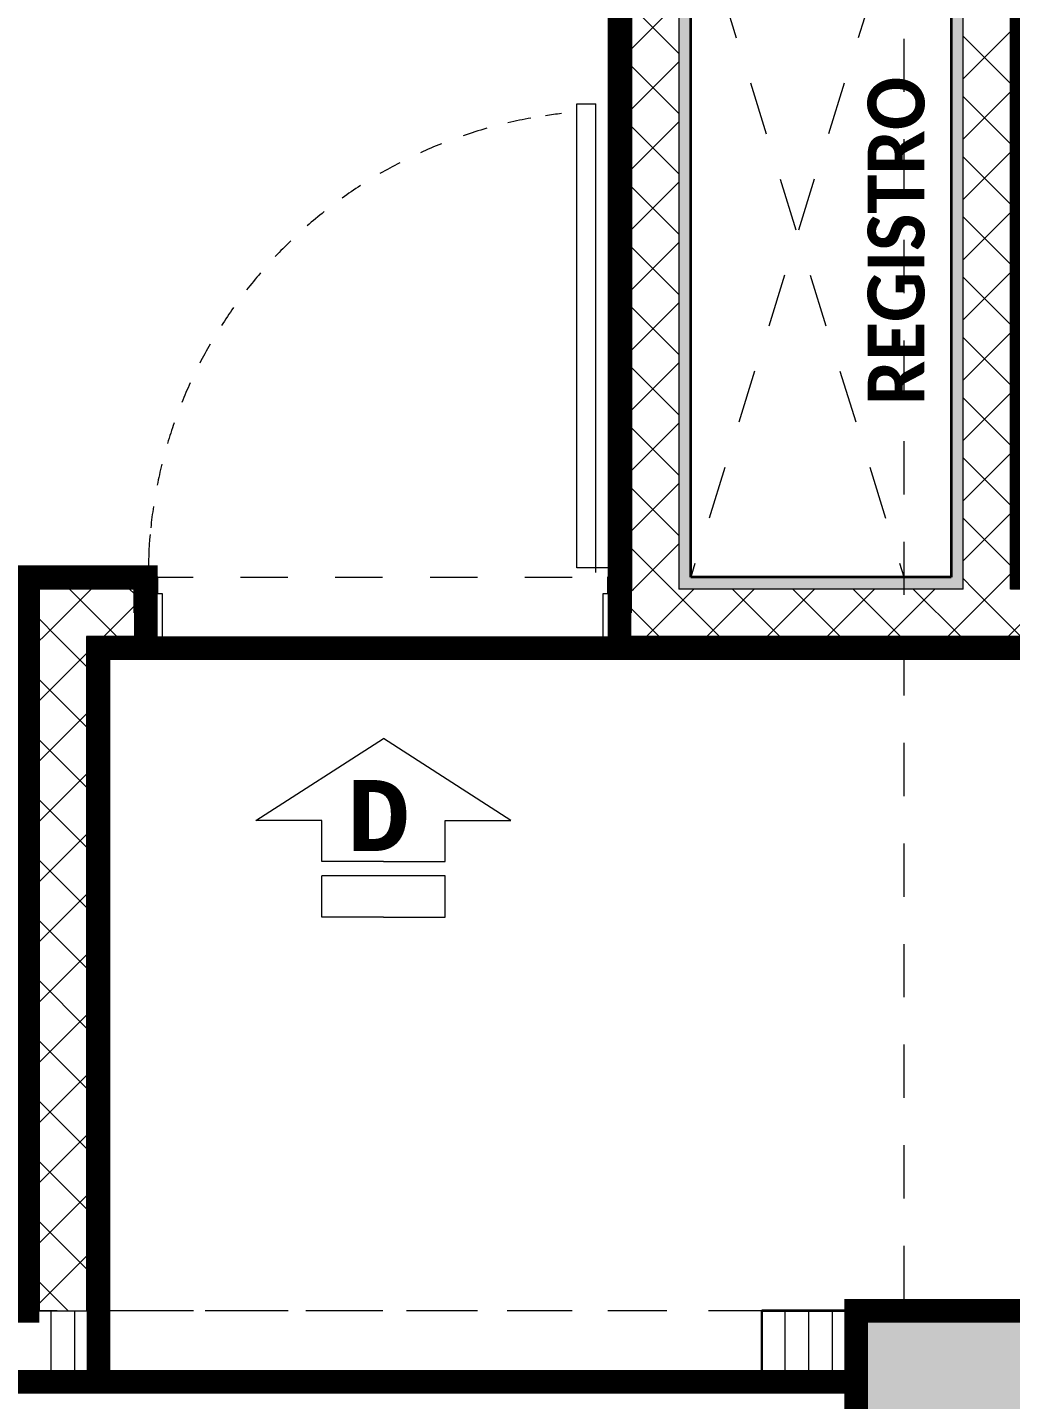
# Model space of a CAD drawing. Header units: metres. Extents: x -144 to 1000, y -717 to 29.
# Drawn here: x 647.704 to 649.78, y -557.451 to -554.553 of the extents above; entities that cross this region are included whole.
import ezdxf

# ---------------------------------------------------------------- set-up
doc = ezdxf.new("R2010")
doc.units = ezdxf.units.M
for name, pattern in [('Basculante', [0.11625, 0.075, -0.04125]), ('basculante modificado', [0.18, 0.1125, -0.0675]), ('Trazo', [0.45, 0.225, -0.225])]:
    doc.linetypes.add(name, pattern=pattern)
doc.layers.get('0').update_dxf_attribs({"color": 1})
doc.layers.add('00-MEDICION', color=30, linetype='Continuous')
for name, color, linetype, lineweight in [('A-DETL', 1, 'Continuous', 9), ('A-DETL-GENF', 1, 'Continuous', 9), ('A-DETL-MEDM', 1, 'Continuous', 30), ('A-DOOR', 1, 'Continuous', 9), ('A-DOOR-FRAM', 1, 'Continuous', 9), ('A-DOOR-HDLN', 1, 'Trazo', 20), ('A-WALL', 4, 'Continuous', 9), ('G-ANNO-TEXT', 2, 'Continuous', 9), ('S-COLS', 7, 'Continuous', 9)]:
    doc.layers.add(name, color=color, linetype=linetype, lineweight=lineweight)
doc.layers.add('A-WALL-PATT', color=7, linetype='Continuous', lineweight=35, true_color=0x9c9c9c)
doc.styles.add('Calibri_B_2', font='calibrib.ttf', dxfattribs={"height": 0.135})
doc.styles.add('Courier New_B', font='courbd.ttf', dxfattribs={"height": 0.1125})

# ---------------------------------------------------------------- blocks, each defined once
blk = doc.blocks.new('A')
at = {"layer": 'A-WALL-PATT', "lineweight": 5, "true_color": 0x747474}
h = blk.add_hatch(color=8, dxfattribs=at)
h.paths.add_polyline_path([(648.626, -494.9486), (648.626, -493.4986), (648.601, -493.4986), (648.601, -494.9486)])
h.paths.add_polyline_path([(648.6045, -493.3486), (648.626, -493.3486), (648.626, -491.0486), (648.6013, -491.0486), (648.6013, -493.3486)])
h.paths.add_polyline_path([(648.626, -490.8986), (648.626, -488.4986), (648.601, -488.4986), (648.601, -490.8986), (648.624, -490.8986)])
at = {"layer": 'A-WALL-PATT', "true_color": 0x747474}
h = blk.add_hatch(color=8, dxfattribs=at)
h.paths.add_polyline_path([(648.751, -494.9486), (648.751, -492.9986), (648.726, -492.9986), (648.726, -494.9486)])
h.paths.add_polyline_path([(648.751, -492.8486), (648.751, -488.4986), (648.626, -488.4986), (648.626, -488.5236), (648.726, -488.5236), (648.726, -492.8486)])
for points in [[(647.901, -494.9486), (647.926, -494.9486), (647.926, -493.4986), (647.901, -493.4986), (647.901, -493.8416)], [(646.6506, -496.4986), (646.6756, -496.4986), (646.6756, -494.9736), (646.6506, -494.9736), (646.6506, -496.484)]]:
    blk.add_hatch(color=8, dxfattribs=at).paths.add_polyline_path(points)
at = {"layer": 'A-WALL-PATT', "lineweight": 5, "true_color": 0x747474}
for points in [[(648.026, -494.9486), (648.051, -494.9486), (648.051, -493.4986), (648.026, -493.4986), (648.026, -493.8416)], [(646.8006, -496.4986), (646.8006, -495.0986), (646.7756, -495.0986), (646.7756, -496.4986)]]:
    blk.add_hatch(color=8, dxfattribs=at).paths.add_polyline_path(points)
h = blk.add_hatch(color=8, dxfattribs=at)
h.paths.add_polyline_path([(650.1259, -495.0236), (650.1509, -495.0236), (650.1509, -494.9486), (649.851, -494.9486), (649.8521, -494.9736), (650.1259, -494.9736), (650.1259, -494.9836)])
h.paths.add_polyline_path([(647.9256, -495.0236), (647.9256, -494.9486), (647.9006, -494.9486), (647.9006, -495.0236)])
h.paths.add_polyline_path([(651.1759, -495.0236), (651.1759, -494.9736), (651.376, -494.9736), (651.376, -494.9486), (651.1509, -494.9486), (651.1509, -495.0236)])
h.paths.add_polyline_path([(652.2011, -495.0236), (652.201, -494.9486), (652.176, -494.9486), (652.1761, -495.0236), (652.1972, -495.0236)])
h.paths.add_polyline_path([(653.2261, -495.0236), (653.2261, -494.9736), (653.4513, -494.9736), (653.4513, -494.9486), (653.2011, -494.9486), (653.2011, -495.0236)])
h.paths.add_polyline_path([(646.9006, -495.0236), (646.9006, -494.9486), (646.6506, -494.9486), (646.6506, -494.9736), (646.8756, -494.9736), (646.8756, -495.0236)])
h.paths.add_polyline_path([(648.5688, -494.9736), (648.626, -494.9736), (648.626, -494.9486), (648.026, -494.9486), (648.026, -494.9736), (648.1212, -494.9736)])
h.paths.add_polyline_path([(652.076, -494.9736), (652.076, -494.9486), (651.476, -494.9486), (651.476, -494.9736), (652.051, -494.9736)])
h.paths.add_polyline_path([(648.751, -494.9736), (649.751, -494.9736), (649.751, -494.9486), (648.726, -494.9486), (648.726, -494.9736)])
at = {"layer": 'A-WALL-PATT', "true_color": 0x747474}
h = blk.add_hatch(color=8, dxfattribs=at)
h.paths.add_polyline_path([(651.1509, -495.0986), (652.2011, -495.0986), (652.2011, -495.0736), (651.1509, -495.0736)])
h.paths.add_polyline_path([(646.8756, -495.0986), (646.9006, -495.0986), (646.9006, -495.0736), (646.7756, -495.0736), (646.7756, -495.0986), (646.8006, -495.0986)])
h.paths.add_polyline_path([(653.3013, -495.0986), (653.3263, -495.0986), (653.3263, -495.0736), (653.2011, -495.0736), (653.2011, -495.0986), (653.2261, -495.0986)])
h.paths.add_polyline_path([(648.051, -495.0986), (650.1509, -495.0986), (650.1509, -495.0736), (647.9006, -495.0736), (647.9006, -495.0986), (647.9107, -495.0986)])
at = {"layer": 'S-COLS', "true_color": 0x5b5b5b}
h = blk.add_hatch(color=251, dxfattribs=at)
h.paths.add_polyline_path([(659.0008, -507.3486), (659.0008, -506.4486), (658.5008, -506.4486), (658.5008, -507.3486), (658.91, -507.3486)])
h.paths.add_polyline_path([(640.762, -507.3486), (641.201, -507.3486), (641.201, -506.4486), (640.701, -506.4486), (640.701, -507.3486), (640.7571, -507.3486)])
h.paths.add_polyline_path([(648.401, -507.3485), (648.901, -507.3485), (648.901, -506.4485), (648.401, -506.4485), (648.401, -507.2508)])
h.paths.add_polyline_path([(648.401, -499.6485), (648.901, -499.6485), (648.901, -498.7485), (648.401, -498.7485), (648.401, -499.4985)])
h.paths.add_polyline_path([(644.6008, -499.6485), (646.601, -499.6485), (646.6006, -499.1486), (644.9008, -499.1486), (644.9008, -496.9986), (646.6011, -496.9986), (646.6006, -496.4986), (644.6008, -496.4986), (644.6008, -499.5013)])
h.paths.add_polyline_path([(641.201, -499.6485), (641.201, -498.9486), (640.701, -498.9486), (640.701, -499.6485), (640.9884, -499.6485)])
h.paths.add_polyline_path([(655.2011, -499.6485), (655.2011, -496.4985), (654.7011, -496.4985), (654.7011, -499.6485), (655.112, -499.6485)])
h.paths.add_polyline_path([(659.0011, -499.6485), (659.0011, -498.9486), (658.6011, -498.9486), (658.6011, -499.6485)])
h.paths.add_polyline_path([(648.4011, -497.3986), (648.9011, -497.3986), (648.9011, -496.4986), (648.4011, -496.4986), (648.4011, -496.5279)])
h.paths.add_polyline_path([(641.2008, -497.1986), (641.2008, -496.4975), (640.7008, -496.4986), (640.7008, -497.1986), (640.9884, -497.1986)])
h.paths.add_polyline_path([(659.0011, -497.1986), (659.0011, -496.4975), (658.6011, -496.4975), (658.6011, -497.1986), (658.8767, -497.1986)])
h.paths.add_polyline_path([(658.501, -488.4986), (659.001, -488.4986), (659.001, -487.5986), (658.501, -487.5986), (658.501, -487.7238)])
h.paths.add_polyline_path([(648.476, -488.4986), (648.901, -488.4986), (648.901, -487.5986), (648.401, -487.5986), (648.401, -488.4986)])
h.paths.add_polyline_path([(641.801, -487.8986), (641.801, -487.3986), (640.901, -487.3986), (640.901, -487.8986), (641.6261, -487.8986)])
at = {"layer": 'A-DETL', "color": 7, "linetype": 'basculante modificado'}
for p, q in [((648.501, -488.4986), (648.501, -496.4975)), ((648.051, -493.4986), (648.501, -494.9482)), ((648.501, -493.4989), (648.051, -494.9486)), ((646.601, -496.4975), (648.401, -496.4975))]:
    blk.add_line(p, q, dxfattribs=at)
at = {"layer": 'A-DETL-GENF', "linetype": 'Basculante'}
for p, q in [((646.9006, -495.0986), (646.9006, -494.9486)), ((646.9006, -494.9486), (647.9006, -494.9486)), ((647.9006, -494.9486), (647.9006, -495.0986)), ((647.9006, -495.0986), (646.9006, -495.0986)), ((648.2009, -496.4986), (646.8009, -496.4986)), ((646.8009, -496.6486), (648.2009, -496.6486))]:
    blk.add_line(p, q, dxfattribs=at)
at = {"layer": 'A-DETL-GENF'}
for p, q in [((647.1331, -495.4627), (647.4022, -495.2891)), ((647.6712, -495.4627), (647.4022, -495.2891)), ((647.272, -495.4627), (647.1331, -495.4627)), ((647.272, -495.5495), (647.272, -495.4627)), ((647.5324, -495.5495), (647.5324, -495.4627)), ((647.5324, -495.4627), (647.6712, -495.4627)), ((647.4022, -495.5495), (647.272, -495.5495)), ((647.4022, -495.5495), (647.5324, -495.5495)), ((647.272, -495.6666), (647.272, -495.5798)), ((647.5324, -495.5798), (647.272, -495.5798)), ((647.5324, -495.6666), (647.5324, -495.5798)), ((647.4022, -495.6666), (647.272, -495.6666)), ((647.4022, -495.6666), (647.5324, -495.6666))]:
    blk.add_line(p, q, dxfattribs=at)
at = {"layer": 'A-DETL-MEDM'}
for p, q in [((646.8009, -496.4986), (646.8009, -496.6486)), ((648.2009, -496.6486), (648.2009, -496.4986))]:
    blk.add_line(p, q, dxfattribs=at)
at = {"layer": 'A-DOOR', "lineweight": 15}
for p, q in [((647.8106, -493.9486), (647.8506, -493.9486)), ((647.8106, -494.9286), (647.8106, -493.9486)), ((647.8506, -494.9386), (647.8506, -493.9486)), ((647.8856, -494.9286), (647.8106, -494.9286)), ((647.8856, -494.9386), (647.8856, -494.9286)), ((647.9006, -494.9386), (647.8856, -494.9386))]:
    blk.add_line(p, q, dxfattribs=at)
at = {"layer": 'A-DOOR'}
blk.add_line((647.9006, -494.9486), (647.9006, -495.0986), dxfattribs=at)
for start, end in [(100.2582, 103.1511), (100.2582, 103.1511), (96.4594, 98.45), (105.8316, 108.8857), (111.7283, 114.5549), (117.366, 120.1622), (122.9441, 125.7122), (128.4672, 131.2097), (133.9406, 136.6605), (139.3702, 142.0705), (144.7622, 147.4462), (150.1233, 152.7944), (155.4605, 158.1223), (160.7809, 163.4371), (166.0919, 168.7462), (171.4009, 174.0571), (174.8602, 180)]:
    blk.add_arc((647.8889, -494.9463), 0.9833, start, end, dxfattribs=at)
at = {"layer": 'A-DOOR-FRAM'}
for p, q in [((646.9256, -494.9486), (646.9006, -494.9486)), ((646.9256, -494.9836), (646.9256, -494.9486)), ((647.9006, -494.9486), (647.8756, -494.9486)), ((647.8756, -494.9486), (647.8756, -494.9836)), ((646.9356, -494.9836), (646.9256, -494.9836)), ((646.9356, -495.0986), (646.9356, -494.9836)), ((647.8756, -494.9836), (647.8656, -494.9836)), ((647.8656, -494.9836), (647.8656, -495.0986)), ((646.9006, -495.0986), (646.9356, -495.0986)), ((647.8656, -495.0986), (647.9006, -495.0986))]:
    blk.add_line(p, q, dxfattribs=at)
at = {"layer": 'A-DOOR-HDLN'}
blk.add_line((646.9006, -495.0986), (646.9006, -494.9486), dxfattribs=at)
at = {"layer": 'A-WALL'}
for p, q in [((648.626, -494.9736), (648.626, -488.5236)), ((648.726, -494.9736), (648.726, -488.5236)), ((647.926, -493.4986), (647.926, -494.9736)), ((648.026, -493.4986), (648.026, -494.9736)), ((646.6756, -494.9736), (646.6756, -496.4986)), ((646.8756, -494.9736), (646.6756, -494.9736)), ((646.8756, -495.0236), (646.8756, -494.9736)), ((647.9256, -494.9736), (647.9256, -495.0236)), ((647.926, -494.9736), (647.9256, -494.9736)), ((648.626, -494.9736), (648.026, -494.9736)), ((650.1259, -494.9736), (648.726, -494.9736)), ((646.8756, -495.0236), (646.9006, -495.0236)), ((647.9006, -495.0236), (647.9256, -495.0236)), ((646.7756, -495.0736), (646.7756, -496.4986)), ((646.9006, -495.0736), (646.7756, -495.0736)), ((650.1509, -495.0736), (647.9006, -495.0736)), ((646.6506, -496.4986), (646.8006, -496.4986))]:
    blk.add_line(p, q, dxfattribs=at)
at = {"layer": 'A-WALL', "lineweight": 35}
for p, q in [((647.901, -493.4986), (647.901, -494.9486)), ((648.051, -494.9486), (648.051, -493.4986)), ((648.601, -493.4986), (648.601, -494.9486)), ((646.6506, -494.9486), (646.6506, -496.4986)), ((646.9006, -494.9486), (646.6506, -494.9486)), ((646.9006, -495.0986), (646.9006, -494.9486)), ((647.901, -494.9486), (647.9006, -494.9486)), ((647.9006, -494.9486), (647.9006, -495.0986)), ((648.601, -494.9486), (648.051, -494.9486)), ((646.8006, -496.4986), (646.8006, -495.0986)), ((646.8006, -495.0986), (646.9006, -495.0986)), ((647.9006, -495.0986), (650.1509, -495.0986)), ((646.6506, -496.4986), (646.6006, -496.4986)), ((646.8009, -496.4986), (646.8006, -496.4986)), ((648.401, -496.4986), (648.2009, -496.4986)), ((648.401, -496.6486), (648.401, -496.4986)), ((646.6006, -496.6486), (646.8009, -496.6486)), ((648.2009, -496.6486), (648.401, -496.6486))]:
    blk.add_line(p, q, dxfattribs=at)
at = {"layer": 'A-WALL-PATT', "color": 1, "lineweight": 5, "true_color": 0xff0000}
for p, q in [((647.926, -493.8324), (648.026, -493.7324)), ((648.026, -493.8421), (647.926, -493.7421)), ((648.626, -493.8961), (648.726, -493.7961)), ((648.726, -493.9057), (648.626, -493.8057)), ((647.926, -493.9597), (648.026, -493.8597)), ((648.026, -493.9694), (647.926, -493.8694)), ((648.626, -494.0233), (648.726, -493.9233)), ((648.726, -494.033), (648.626, -493.933)), ((647.926, -494.0869), (648.026, -493.9869)), ((648.026, -494.0967), (647.926, -493.9967)), ((648.626, -494.1506), (648.726, -494.0506)), ((648.726, -494.1603), (648.626, -494.0603)), ((647.926, -494.2142), (648.026, -494.1142)), ((648.026, -494.224), (647.926, -494.124)), ((648.626, -494.2779), (648.726, -494.1779)), ((648.726, -494.2876), (648.626, -494.1876)), ((647.926, -494.3415), (648.026, -494.2415)), ((648.026, -494.3513), (647.926, -494.2513)), ((648.626, -494.4052), (648.726, -494.3052)), ((648.726, -494.4149), (648.626, -494.3149)), ((647.926, -494.4688), (648.026, -494.3688)), ((648.026, -494.4785), (647.926, -494.3785)), ((648.626, -494.5325), (648.726, -494.4325)), ((648.726, -494.5421), (648.626, -494.4421)), ((647.926, -494.5961), (648.026, -494.4961)), ((648.026, -494.6058), (647.926, -494.5058)), ((648.626, -494.6597), (648.726, -494.5597)), ((648.726, -494.6694), (648.626, -494.5694)), ((647.926, -494.7233), (648.026, -494.6233)), ((648.026, -494.7331), (647.926, -494.6331)), ((648.626, -494.787), (648.726, -494.687)), ((648.726, -494.7967), (648.626, -494.6967)), ((647.926, -494.8506), (648.026, -494.7506)), ((648.026, -494.8604), (647.926, -494.7604)), ((648.626, -494.9143), (648.726, -494.8143)), ((648.726, -494.924), (648.626, -494.824)), ((648.0119, -494.9736), (647.926, -494.8877)), ((647.9304, -494.9736), (648.026, -494.8779)), ((648.6941, -494.9736), (648.726, -494.9416)), ((646.6849, -495.0736), (646.7849, -494.9736)), ((646.8391, -495.0736), (646.7391, -494.9736)), ((646.8756, -494.9828), (646.8664, -494.9736)), ((647.9256, -494.9783), (647.9303, -494.9736)), ((647.9577, -495.0736), (648.0576, -494.9736)), ((648.1119, -495.0736), (648.012, -494.9736)), ((648.0849, -495.0736), (648.1849, -494.9736)), ((648.2392, -495.0736), (648.1393, -494.9736)), ((648.2122, -495.0736), (648.3121, -494.9736)), ((648.3665, -495.0736), (648.2666, -494.9736)), ((648.3395, -495.0736), (648.4394, -494.9736)), ((648.4938, -495.0736), (648.3938, -494.9736)), ((648.4668, -495.0736), (648.5667, -494.9736)), ((648.6211, -495.0736), (648.5211, -494.9736)), ((648.5941, -495.0736), (648.694, -494.9736)), ((648.6483, -494.9736), (648.626, -494.9513)), ((648.7483, -495.0736), (648.6484, -494.9736)), ((648.7213, -495.0736), (648.8213, -494.9736)), ((646.8122, -495.0736), (646.8756, -495.0101)), ((647.9847, -495.0736), (647.9256, -495.0145)), ((646.7119, -495.0736), (646.6759, -495.0376)), ((646.6756, -495.0828), (646.6849, -495.0736)), ((646.7756, -495.1373), (646.7119, -495.0736)), ((646.6756, -495.2101), (646.7756, -495.1101)), ((646.7756, -495.2646), (646.6756, -495.1646)), ((646.6756, -495.3373), (646.7756, -495.2373)), ((646.7756, -495.3919), (646.6756, -495.2919)), ((646.6756, -495.4646), (646.7756, -495.3646)), ((646.7756, -495.5192), (646.6756, -495.4192)), ((646.6756, -495.5919), (646.7756, -495.4919)), ((646.7756, -495.6465), (646.6756, -495.5465)), ((646.6756, -495.7192), (646.7756, -495.6192)), ((646.7756, -495.7737), (646.6756, -495.6737)), ((646.6756, -495.8465), (646.7756, -495.7465)), ((646.7756, -495.901), (646.6756, -495.801)), ((646.6756, -495.9737), (646.7756, -495.8737)), ((646.7756, -496.0283), (646.6756, -495.9283)), ((646.6756, -496.101), (646.7756, -496.001)), ((646.7756, -496.1556), (646.6756, -496.0556)), ((646.6756, -496.2283), (646.7756, -496.1283)), ((646.7756, -496.2828), (646.6756, -496.1828)), ((646.6756, -496.3556), (646.7756, -496.2556)), ((646.7756, -496.4101), (646.6756, -496.3101)), ((646.6756, -496.4828), (646.7756, -496.3828)), ((646.7368, -496.4986), (646.6756, -496.4374))]:
    blk.add_line(p, q, dxfattribs=at)
at = {"layer": 'A-WALL-PATT', "color": 8, "lineweight": 5, "true_color": 0x727272}
for p, q in [((646.7006, -496.6486), (646.7006, -496.4986)), ((646.7506, -496.6486), (646.7506, -496.4986)), ((646.8006, -496.6486), (646.8006, -496.4986)), ((648.2506, -496.6486), (648.2506, -496.4986)), ((648.3006, -496.6486), (648.3006, -496.4986)), ((648.3506, -496.6486), (648.3506, -496.4986)), ((648.4006, -496.6486), (648.4006, -496.4986))]:
    blk.add_line(p, q, dxfattribs=at)
at = {"layer": 'S-COLS', "lineweight": 35}
for p, q in [((648.9011, -496.4986), (648.4011, -496.4986)), ((648.4011, -496.4986), (648.4011, -497.3986))]:
    blk.add_line(p, q, dxfattribs=at)
at = {"layer": 'G-ANNO-TEXT', "style": 'Calibri_B_2', "width": 0.9}
blk.add_text('REGISTRO', height=0.12, rotation=90, dxfattribs=at).set_placement((648.5446, -494.5847))
at = {"layer": 'G-ANNO-TEXT', "style": 'Courier New_B', "width": 0.9}
blk.add_text('D', height=0.15, dxfattribs=at).set_placement((647.3242, -495.527))

msp = doc.modelspace()

# ---------------------------------------------------------------- linework, layer by layer
at = {"layer": '00-MEDICION', "const_width": 0.05}
for points in [[(649.6544, -549.264), (649.6544, -551.664), (649.0546, -551.664), (649.0546, -551.814), (649.6544, -551.814), (649.6544, -554.114), (648.2546, -554.114), (648.2546, -551.664), (646.5544, -551.664), (646.5544, -551.814), (648.1546, -551.814), (648.1546, -554.114), (646.754, -554.114), (646.754, -552.614), (646.6046, -552.614), (646.6046, -554.264), (648.9544, -554.264), (648.9544, -555.864), (647.954, -555.864)], [(647.954, -555.864), (647.954, -555.714), (647.704, -555.714), (647.704, -557.264), (642.1042, -557.264)]]:
    msp.add_lwpolyline(points, dxfattribs=at)
at = {"layer": '00-MEDICION', "color": 5, "const_width": 0.05}
for points in [[(647.854, -557.264), (647.854, -555.864), (651.2043, -555.864), (651.2043, -555.714), (650.9044, -555.714), (650.9044, -554.564), (650.8044, -554.564), (650.8044, -555.714), (649.8044, -555.714), (649.8044, -553.764), (650.9044, -553.764), (652.4044, -553.764), (652.4044, -555.714), (652.2043, -555.714), (652.2043, -555.864), (654.3547, -555.864), (654.3547, -557.264), (649.454, -557.264), (649.454, -557.414), (647.8542, -557.414), (647.8542, -557.264)], [(647.654, -558.239), (647.654, -557.764), (647.654, -557.414), (647.8542, -557.414), (649.454, -557.414), (649.454, -560.264), (647.6543, -560.264), (647.6543, -558.239)]]:
    msp.add_lwpolyline(points, dxfattribs=at)

# ---------------------------------------------------------------- block references
at = {"color": 3}
msp.add_blockref('A', (1.0534, -60.7655), dxfattribs=at)

doc.saveas('drawing.dxf')
